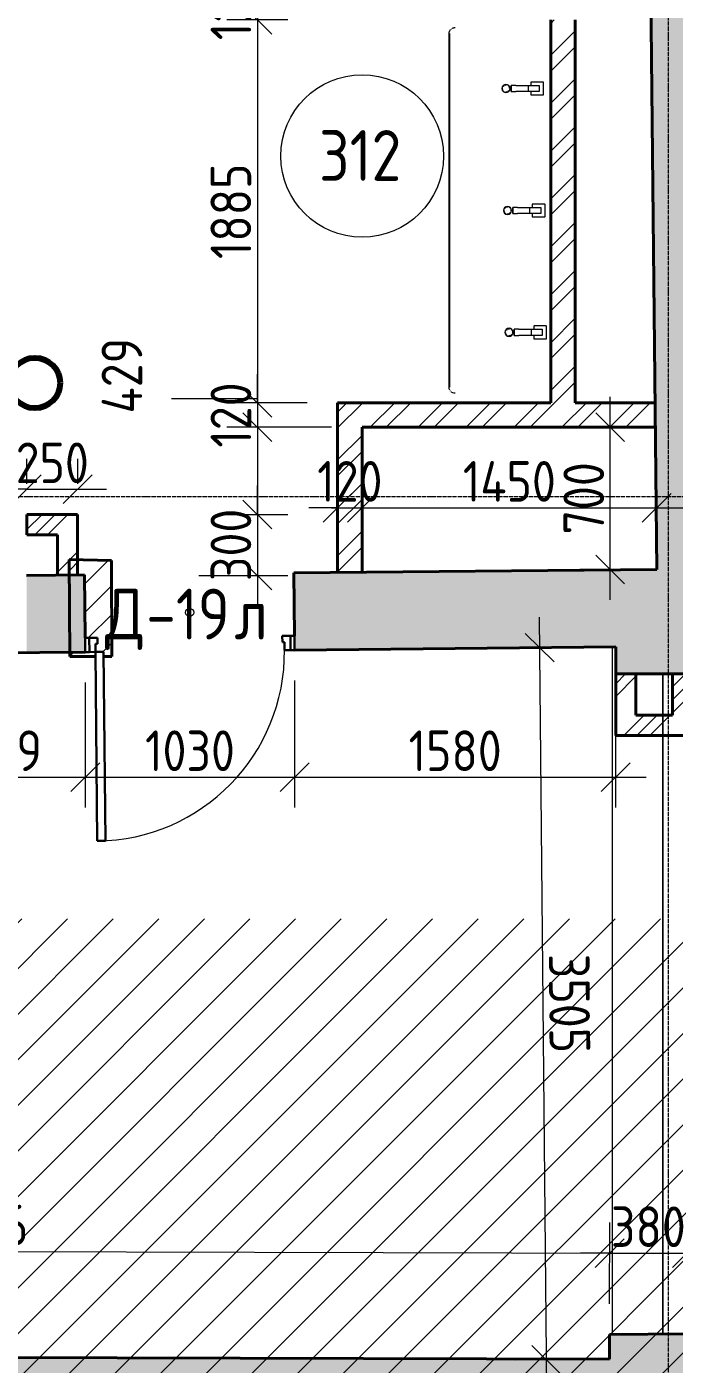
# Model space of a CAD drawing. Header units: millimetres. Extents: x -11886 to 379896, y -8130 to 47743.
# Drawn here: x 255230 to 258416, y 9137 to 15719 of the extents above; entities that cross this region are included whole.
import ezdxf

# ---------------------------------------------------------------- set-up
doc = ezdxf.new("R2010")
doc.units = ezdxf.units.MM
doc.linetypes.add('ADSK_Линия сетки', pattern=[25, 20, -2.5, 0, -2.5])
doc.linetypes.add('ADSK_Сверху', pattern=[4.5, 3, -1.5])
for name, color, linetype, lineweight, true_color in [('Двери', 5, 'Continuous', 18, 0x0000ff), ('планы со стояками отопление_dwg', 7, 'Continuous', 9, 0x767676), ('Сантехника', 5, 'Continuous', 18, 0x0000ff), ('Стены внутренние', 5, 'Continuous', 18, 0x0000ff)]:
    doc.layers.add(name, color=color, linetype=linetype, lineweight=lineweight, true_color=true_color)
for name, color, linetype, lineweight in [('Каркас', 7, 'Continuous', 18), ('Марки дверей', 7, 'Continuous', 20), ('Марки помещений', 7, 'Continuous', 20), ('Оси', 7, 'Continuous', 9), ('Размеры', 7, 'Continuous', 9), ('Стены', 7, 'Continuous', 18), ('Стены разрез', 7, 'Continuous', 40), ('стояки', 7, 'Continuous', 9)]:
    doc.layers.add(name, color=color, linetype=linetype, lineweight=lineweight)
doc.styles.add('GOST Common_1', font='GOST_Common.ttf', dxfattribs={"width": 0.9, "height": 200})
doc.styles.add('GOST Common_2', font='GOST_Common.ttf', dxfattribs={"width": 0.9, "height": 250})
doc.dimstyles.new('ADSK_Основной_2_мм_Округление_до_1_мм', dxfattribs={"dimscale": 304.8, "dimtxt": 201.142999, "dimasz": 0.463911, "dimexe": 0.492126, "dimexo": 0.492126, "dimgap": 0.098425, "dimtad": 1, "dimdec": 0, "dimdsep": 46, "dimtxsty": 'GOST Common_1', "dimblk1": 'OBLIQUE', "dimblk2": 'OBLIQUE', "dimsah": 1, "dimcen": 0.09, "dimdle": 0.492126, "dimazin": 2, "dimtfac": 1, "dimtdec": 4, "dimtix": 1, "dimtmove": 0, "dimatfit": 3, "dimfxl": 1, "dimtvp": 1, "dimtolj": 1, "dimtzin": 0, "dimlwd": 20, "dimlwe": 20, "dimarcsym": 2})
doc.dimstyles.new('ADSK_Основной_2_мм_Округление_до_1_мм_1', dxfattribs={"dimscale": 304.8, "dimtxt": 201.142999, "dimasz": 0.463911, "dimexe": 0.492126, "dimexo": 0.492126, "dimgap": 0.098425, "dimtad": 1, "dimdec": 0, "dimdsep": 46, "dimtxsty": 'GOST Common_1', "dimblk1": 'OBLIQUE', "dimblk2": 'OBLIQUE', "dimsah": 1, "dimcen": 0.09, "dimdle": 0.492126, "dimazin": 2, "dimtfac": 1, "dimtdec": 4, "dimtix": 1, "dimtmove": 1, "dimatfit": 3, "dimfxl": 1, "dimtvp": 1, "dimtolj": 1, "dimtzin": 0, "dimlwd": 20, "dimlwe": 20, "dimarcsym": 2})
pattern_1 = [(45, (215977.25, 150), (-179.6051, 179.6051), []), (45, (216040.75, 150), (0, 359.2102), []), (45, (215913.75, 150), (0, 359.2102), [])]
pattern_2 = [(45, (215977.25, 150), (-117.8655, 117.8655), []), (45, (216055.83, 150), (-117.8655, 117.8655), [])]

# ---------------------------------------------------------------- blocks, each defined once
blk = doc.blocks.new('Раковина с 2-3 кранами для санузла - 500x1800 3 taps-2317887-03 План 3-го этажа')
at = {"layer": 'Сантехника'}
for p, q in [((-764.1, 503.1), (-763.2, 503.9)), ((1018.1, 499.1), (1018.9, 498.2)), ((710, 204.1), (740, 204.1)), ((710, 204.1), (710, 181.1)), ((740, 204.1), (710, 204.1)), ((740, 181.1), (740, 204.1)), ((-490, 189.1), (-460, 189.1)), ((-490, 189.1), (-490, 166.1)), ((-460, 189.1), (-490, 189.1)), ((-490, 106.5), (-490, 166.1)), ((-460, 166.1), (-460, 189.1)), ((-460, 166.1), (-460, 106.5)), ((110, 196.6), (140, 196.6)), ((110, 196.6), (110, 173.6)), ((140, 196.6), (110, 196.6)), ((110, 114), (110, 173.6)), ((140, 173.6), (140, 196.6)), ((140, 173.6), (140, 114)), ((710, 121.5), (710, 181.1)), ((740, 181.1), (740, 121.5)), ((-506.8, 91.2), (-506.8, 31.6)), ((-490, 93.1), (-504.9, 93.1)), ((-490, 71.5), (-490, 106.5)), ((-460, 106.5), (-490, 106.5)), ((-490, 51.5), (-490, 71.5)), ((-460, 106.5), (-460, 71.5)), ((-445.4, 93.1), (-460, 93.1)), ((-460, 71.5), (-460, 51.5)), ((-443.5, 31.6), (-443.5, 91.2)), ((93.2, 98.7), (93.2, 39.1)), ((110, 100.6), (95.1, 100.6)), ((110, 79), (110, 114)), ((140, 114), (110, 114)), ((110, 59), (110, 79)), ((140, 114), (140, 79)), ((154.6, 100.6), (140, 100.6)), ((140, 79), (140, 59)), ((156.5, 39.1), (156.5, 98.7)), ((693.2, 106.2), (693.2, 46.6)), ((710, 108.1), (695.1, 108.1)), ((710, 86.5), (710, 121.5)), ((740, 121.5), (710, 121.5)), ((710, 66.5), (710, 86.5)), ((740, 66.5), (710, 66.5)), ((740, 121.5), (740, 86.5)), ((754.6, 108.1), (740, 108.1)), ((740, 86.5), (740, 66.5)), ((756.5, 46.6), (756.5, 106.2)), ((-505.3, 30.1), (-445, 30.1)), ((-460, 51.5), (-490, 51.5)), ((94.7, 37.6), (155, 37.6)), ((140, 59), (110, 59)), ((694.7, 45.1), (755, 45.1))]:
    blk.add_line(p, q, dxfattribs=at)
at = {"layer": 'Сантехника', "flags": 128}
for points in [[(-775, 480), (-775, 481.2), (-774.9, 482.4), (-774.8, 483.6), (-774.6, 484.8), (-774.4, 486), (-774.1, 487.1)], [(-773.5, 489.4), (-773.1, 490.6), (-772.6, 491.7), (-772.1, 492.8), (-771.6, 493.9)], [(-770.4, 495.9), (-769.8, 496.9), (-769.1, 497.9), (-768.3, 498.9), (-767.6, 499.8)], [(-758.1, 507), (-757, 507.5), (-755.9, 508), (-754.7, 508.4)], [(-752.4, 509.1), (-751.3, 509.3), (-750.1, 509.6), (-748.9, 509.7), (-747.7, 509.9), (-746.5, 510), (-745.3, 510), (-745, 510)], [(995, 510), (996.2, 510), (997.4, 509.9), (998.6, 509.8), (999.8, 509.6), (1001, 509.4), (1002.1, 509.1)], [(1004.4, 508.5), (1005.6, 508.1), (1006.7, 507.6), (1007.8, 507.1), (1008.9, 506.6)], [(1010.9, 505.4), (1011.9, 504.8), (1012.9, 504.1), (1013.9, 503.3), (1014.8, 502.6)], [(1022, 493.1), (1022.5, 492), (1023, 490.9), (1023.4, 489.7)], [(1024.1, 487.4), (1024.3, 486.3), (1024.6, 485.1), (1024.7, 483.9), (1024.9, 482.7), (1025, 481.5), (1025, 480.3), (1025, 480)]]:
    blk.add_lwpolyline(points, dxfattribs=at)
at = {"layer": 'Сантехника'}
for centre, radius, start, end in [((-475, 215), 20, 0, 180), ((-475, 215), 20, 180, 360), ((-475, 215), 18.2, 165.15778, 180), ((-475, 215), 18.2, 180, 191.34075), ((-475, 215), 16.3, 175.36727, 180), ((-475, 215), 16.3, 175.36727, 180), ((-475, 215), 16.3, 180, 198.62064), ((-475, 215), 16.3, 180, 198.62064), ((-475, 215), 18.2, 208.98332, 219.73377), ((-475, 215), 18.2, 95.84531, 146.66266), ((-475, 215), 16.3, 216.87489, 225), ((-475, 215), 16.3, 216.87489, 225), ((-475, 215), 18.2, 225, 229.4056), ((-475, 215), 18.2, 232.75928, 242.71908), ((-475, 215), 18.2, 85.13096, 94.18327), ((-475, 215), 18.2, 275.84531, 326.66266), ((-475, 215), 18.2, 52.75928, 62.71908), ((-475, 215), 16.3, 36.87489, 45), ((-475, 215), 16.3, 36.87489, 45), ((-475, 215), 18.2, 45, 49.4056), ((-475, 215), 18.2, 28.98332, 39.73377), ((-475, 215), 16.3, 0, 18.62064), ((-475, 215), 16.3, 0, 18.62064), ((-475, 215), 16.3, 355.36727, 360), ((-475, 215), 16.3, 355.36727, 360), ((-475, 215), 18.2, 345.15778, 360), ((-475, 215), 18.2, 0, 11.34075), ((125, 222.5), 20, 0, 180), ((125, 222.5), 20, 180, 360), ((125, 222.5), 18.2, 165.15778, 180), ((125, 222.5), 18.2, 180, 191.34075), ((125, 222.5), 16.3, 175.36727, 180), ((125, 222.5), 16.3, 175.36727, 180), ((125, 222.5), 16.3, 180, 198.62064), ((125, 222.5), 16.3, 180, 198.62064), ((125, 222.5), 18.2, 208.98332, 219.73377), ((125, 222.5), 18.2, 95.84531, 146.66266), ((125, 222.5), 16.3, 216.87489, 225), ((125, 222.5), 16.3, 216.87489, 225), ((125, 222.5), 18.2, 225, 229.4056), ((125, 222.5), 18.2, 232.75928, 242.71908), ((125, 222.5), 18.2, 265.13096, 274.18327), ((125, 222.5), 18.2, 85.13096, 94.18327), ((125, 222.5), 18.2, 275.84531, 326.66266), ((125, 222.5), 18.2, 52.75928, 62.71908), ((125, 222.5), 16.3, 36.87489, 45), ((125, 222.5), 16.3, 36.87489, 45), ((125, 222.5), 18.2, 45, 49.4056), ((125, 222.5), 18.2, 28.98332, 39.73377), ((125, 222.5), 16.3, 0, 18.62064), ((125, 222.5), 16.3, 0, 18.62064), ((125, 222.5), 16.3, 355.36727, 360), ((125, 222.5), 16.3, 355.36727, 360), ((125, 222.5), 18.2, 345.15778, 360), ((125, 222.5), 18.2, 0, 11.34075), ((725, 230), 20, 0, 180), ((725, 230), 20, 180, 360), ((725, 230), 18.2, 165.15778, 180), ((725, 230), 18.2, 180, 191.34075), ((725, 230), 16.3, 175.36727, 180), ((725, 230), 16.3, 175.36727, 180), ((725, 230), 16.3, 180, 198.62064), ((725, 230), 16.3, 180, 198.62064), ((725, 230), 18.2, 208.98332, 219.73377), ((725, 230), 18.2, 95.84531, 146.66266), ((725, 230), 16.3, 216.87489, 225), ((725, 230), 16.3, 216.87489, 225), ((725, 230), 18.2, 225, 229.4056), ((725, 230), 18.2, 232.75928, 242.71908), ((725, 230), 18.2, 85.13096, 93.65375), ((725, 230), 18.2, 266.34625, 274.18327), ((725, 230), 18.2, 275.84531, 326.66266), ((725, 230), 18.2, 52.75928, 62.71908), ((725, 230), 16.3, 36.87489, 45), ((725, 230), 16.3, 36.87489, 45), ((725, 230), 18.2, 45, 49.4056), ((725, 230), 18.2, 28.98332, 39.73377), ((725, 230), 16.3, 0, 18.62064), ((725, 230), 16.3, 0, 18.62064), ((725, 230), 16.3, 355.36727, 360), ((725, 230), 16.3, 355.36727, 360), ((725, 230), 18.2, 345.15778, 360), ((725, 230), 18.2, 0, 11.34075), ((-475, 215), 18.2, 265.13096, 274.18327), ((-504.9, 91.2), 1.87, 90, 180), ((-504.9, 91.2), 1.87, 120, 150), ((-504.9, 91.2), 1.87, 120, 150), ((-504.9, 91.2), 1.87, 120, 150), ((-445.4, 91.2), 1.87, 0, 90), ((-445.4, 91.2), 1.87, 30, 60), ((-445.4, 91.2), 1.87, 30, 60), ((-445.4, 91.2), 1.87, 30, 60), ((95.1, 98.7), 1.87, 90, 180), ((95.1, 98.7), 1.87, 120, 150), ((95.1, 98.7), 1.87, 120, 150), ((95.1, 98.7), 1.87, 120, 150), ((154.6, 98.7), 1.87, 0, 90), ((154.6, 98.7), 1.87, 30, 60), ((154.6, 98.7), 1.87, 30, 60), ((154.6, 98.7), 1.87, 30, 60), ((695.1, 106.2), 1.87, 90, 180), ((695.1, 106.2), 1.87, 120, 150), ((695.1, 106.2), 1.87, 120, 150), ((695.1, 106.2), 1.87, 120, 150), ((754.6, 106.2), 1.87, 0, 90), ((754.6, 106.2), 1.87, 30, 60), ((754.6, 106.2), 1.87, 30, 60), ((754.6, 106.2), 1.87, 30, 60), ((-505.3, 31.6), 1.49, 180, 270), ((-445, 31.6), 1.49, 270, 360), ((94.7, 39.1), 1.49, 180, 270), ((155, 39.1), 1.49, 270, 360), ((694.7, 46.6), 1.49, 180, 270), ((755, 46.6), 1.49, 270, 360)]:
    blk.add_arc(centre, radius, start, end, dxfattribs=at)
blk = doc.blocks.new('Новые проёмы 3 этаж - Новые проёмы 3 этаж-1676495-03 План 3-го этажа')
at = {"layer": 'Стены'}
h = blk.add_hatch(dxfattribs=at)
h.set_pattern_fill('FP_4', color=256, style=0, pattern_type=2)
h.set_pattern_definition([(45, (0, 0), (-70.71068, 70.71068), [])])
h.paths.add_polyline_path([(39590.6, 12492), (39630.5, 12492.4), (39630.8, 12469.9), (39671.5, 12470.1), (39669, 12941.7), (39460.3, 12946.7), (39461.1, 12870.8), (39536.9, 12871.5), (39540.6, 12561.6), (39599.9, 12562.1), (39599.9, 12532.1), (39590.2, 12532), (39590.5, 12497.2)])
h.paths.add_polyline_path([(39464.9, 12469), (39590.8, 12469.6), (39590.2, 12492), (39464.7, 12490.8), (39464.8, 12483.9)])
at = {"layer": 'Стены разрез'}
for p, q in [((39669, 12941.7), (39460.3, 12946.7)), ((39460.3, 12946.7), (39464.9, 12469)), ((39671.5, 12470.1), (39669, 12941.7)), ((39464.9, 12469), (39590.8, 12469.6)), ((39630.8, 12469.9), (39671.5, 12470.1))]:
    blk.add_line(p, q, dxfattribs=at)
blk = doc.blocks.new('AC_Дверь_Однопольная - Д-19л 1030х2200h-1983133-03 План 3-го этажа')
at = {"layer": 'Двери', "lineweight": 30}
for p, q in [((465, 1120), (425, 1120)), ((425, 1120), (425, 190)), ((465, 190), (465, 1120)), ((-495, 190), (-515, 190)), ((-515, 190), (-515, 120)), ((-465, 190), (-495, 190)), ((-495, 190), (-495, 120)), ((-495, 120), (-495, 190)), ((-465, 150), (-465, 190)), ((-455, 150), (-465, 150)), ((-455, 120), (-455, 150)), ((425, 190), (465, 190)), ((465, 150), (455, 150)), ((455, 150), (455, 120)), ((495, 190), (465, 190)), ((465, 190), (465, 150)), ((495, 120), (495, 190)), ((515, 190), (495, 190)), ((495, 190), (495, 120)), ((515, 120), (515, 190)), ((-515, 120), (-495, 120)), ((-495, 120), (-455, 120)), ((455, 120), (495, 120)), ((495, 120), (515, 120))]:
    blk.add_line(p, q, dxfattribs=at)
at = {"layer": 'Двери'}
blk.add_arc((465, 190), 930, 90, 180, dxfattribs=at)
blk = doc.blocks.new('планы со стояками отопление_dwg-1484427-03 План 3-го этажа')
at = {"layer": 'стояки', "color": 246, "lineweight": 80, "true_color": 0x7f001f}
blk.add_circle((210390.9, 337432.1), 124.3, dxfattribs=at)
blk = doc.blocks.new('ADSK_Марка_Помещение_ОдноЗначение - Номер-247393-03 План 3-го этажа')
at = {"layer": 'Марки помещений'}
blk.add_circle((0, 0), 4, dxfattribs=at)
blk = doc.blocks.new('ADSK_Марка_Дверь - Типоразмер_ADSK_Марка-58376-03 План 3-го этажа')
at = {"layer": 'Марки дверей', "lineweight": 9}
blk.add_circle((0, 0), 0.2, dxfattribs=at)
blk = doc.blocks.new('_Oblique')
at = {"color": 0, "linetype": 'ByBlock', "lineweight": -2}
blk.add_line((-0.5, -0.5), (0.5, 0.5), dxfattribs=at)
blk = doc.blocks.new('*D2288')
at = {"layer": 'Defpoints', "color": 0, "transparency": 16777216}
for p in [(255517.8, 12641.6), (254719.2, 12633.9), (255517.8, 12025.8)]:
    blk.add_point(p, dxfattribs=at)
at = {"layer": 'Размеры', "color": 0, "lineweight": 20, "transparency": 16777216}
for p, q in [((254719.2, 12483.9), (254719.2, 11875.8)), ((255517.8, 12491.6), (255517.8, 11875.8)), ((254569.2, 12025.8), (255667.8, 12025.8))]:
    blk.add_line(p, q, dxfattribs=at)
at = {"layer": 'Размеры', "color": 0, "lineweight": 20, "transparency": 16777216, "xscale": 141.4, "yscale": 141.4, "zscale": 141.4, "rotation": 180}
blk.add_blockref('_Oblique', (254719.2, 12025.8), dxfattribs=at)
at = {"layer": 'Размеры', "color": 0, "lineweight": 20, "transparency": 16777216, "xscale": 141.4, "yscale": 141.4, "zscale": 141.4}
blk.add_blockref('_Oblique', (255517.8, 12025.8), dxfattribs=at)
at = {"layer": 'Размеры', "color": 0, "lineweight": 20, "transparency": 16777216, "insert": (255118.5, 12155.8), "char_height": 200, "width": 454.106, "attachment_point": 5, "style": 'GOST Common_1'}
blk.add_mtext('\\A1;799', dxfattribs=at)
blk = doc.blocks.new('*D2289')
at = {"layer": 'Defpoints', "color": 0, "transparency": 16777216}
for p in [(255517.8, 12641.6), (256547.8, 12651.4), (256547.8, 12025.8)]:
    blk.add_point(p, dxfattribs=at)
at = {"layer": 'Размеры', "color": 0, "lineweight": 20, "transparency": 16777216}
for p, q in [((255517.8, 12491.6), (255517.8, 11875.8)), ((256547.8, 12501.4), (256547.8, 11875.8)), ((255367.8, 12025.8), (256697.8, 12025.8))]:
    blk.add_line(p, q, dxfattribs=at)
at = {"layer": 'Размеры', "color": 0, "lineweight": 20, "transparency": 16777216, "xscale": 141.4, "yscale": 141.4, "zscale": 141.4, "rotation": 180}
blk.add_blockref('_Oblique', (255517.8, 12025.8), dxfattribs=at)
at = {"layer": 'Размеры', "color": 0, "lineweight": 20, "transparency": 16777216, "xscale": 141.4, "yscale": 141.4, "zscale": 141.4}
blk.add_blockref('_Oblique', (256547.8, 12025.8), dxfattribs=at)
at = {"layer": 'Размеры', "color": 0, "lineweight": 20, "transparency": 16777216, "insert": (256032.8, 12155.8), "char_height": 200, "width": 560.473, "attachment_point": 5, "style": 'GOST Common_1'}
blk.add_mtext('\\A1;1030', dxfattribs=at)
blk = doc.blocks.new('*D2290')
at = {"layer": 'Defpoints', "color": 0, "transparency": 16777216}
for p in [(256547.8, 12651.4), (258127.3, 12533.6), (258127.3, 12025.8)]:
    blk.add_point(p, dxfattribs=at)
at = {"layer": 'Размеры', "color": 0, "lineweight": 20, "transparency": 16777216}
for p, q in [((256547.8, 12501.4), (256547.8, 11875.8)), ((258127.3, 12383.6), (258127.3, 11875.8)), ((256397.8, 12025.8), (258277.3, 12025.8))]:
    blk.add_line(p, q, dxfattribs=at)
at = {"layer": 'Размеры', "color": 0, "lineweight": 20, "transparency": 16777216, "xscale": 141.4, "yscale": 141.4, "zscale": 141.4, "rotation": 180}
blk.add_blockref('_Oblique', (256547.8, 12025.8), dxfattribs=at)
at = {"layer": 'Размеры', "color": 0, "lineweight": 20, "transparency": 16777216, "xscale": 141.4, "yscale": 141.4, "zscale": 141.4}
blk.add_blockref('_Oblique', (258127.3, 12025.8), dxfattribs=at)
at = {"layer": 'Размеры', "color": 0, "lineweight": 20, "transparency": 16777216, "insert": (257337.5, 12155.8), "char_height": 200, "width": 560.473, "attachment_point": 5, "style": 'GOST Common_1'}
blk.add_mtext('\\A1;1580', dxfattribs=at)
blk = doc.blocks.new('*D2307')
at = {"layer": 'Defpoints', "color": 0, "transparency": 16777216}
for p in [(251922.2, 9800.1), (258097.6, 9683.8), (258096.6, 9283.8)]:
    blk.add_point(p, dxfattribs=at)
at = {"layer": 'Размеры', "color": 0, "lineweight": 20, "transparency": 16777216}
for p, q in [((258097, 9433.8), (258098, 9833.8)), ((251771.9, 9700.5), (258247.6, 9683.4)), ((251921.8, 9650.1), (251921.5, 9550.1))]:
    blk.add_line(p, q, dxfattribs=at)
at = {"layer": 'Размеры', "color": 0, "lineweight": 20, "transparency": 16777216, "xscale": 141.4, "yscale": 141.4, "zscale": 141.4}
for p, rotation in [((251921.9, 9700.1), 179.8485505273597), ((258097.6, 9683.8), 359.8485505273597)]:
    blk.add_blockref('_Oblique', p, dxfattribs=dict(at, rotation=rotation))
at = {"layer": 'Размеры', "color": 0, "lineweight": 20, "transparency": 16777216, "insert": (255010.1, 9822), "char_height": 200, "width": 560.473, "attachment_point": 5, "rotation": 359.84855, "style": 'GOST Common_1'}
blk.add_mtext('\\A1;6176', dxfattribs=at)
blk = doc.blocks.new('*D2308')
at = {"layer": 'Defpoints', "color": 0, "transparency": 16777216}
for p in [(258477.6, 9682.8), (258096.6, 9283.8), (258476.6, 9286.6)]:
    blk.add_point(p, dxfattribs=at)
at = {"layer": 'Размеры', "color": 0, "lineweight": 20, "transparency": 16777216}
for p, q in [((258097, 9433.8), (258098, 9833.8)), ((258477, 9436.6), (258478, 9832.8)), ((258097.6, 9683.8), (257956.2, 9684.2)), ((258097.6, 9683.8), (258477.6, 9682.8)), ((258477.6, 9682.8), (258619, 9682.4))]:
    blk.add_line(p, q, dxfattribs=at)
at = {"layer": 'Размеры', "color": 0, "lineweight": 20, "transparency": 16777216, "xscale": 141.4, "yscale": 141.4, "zscale": 141.4}
for p, rotation in [((258097.6, 9683.8), 359.8485505273597), ((258477.6, 9682.8), 179.8485505273597)]:
    blk.add_blockref('_Oblique', p, dxfattribs=dict(at, rotation=rotation))
at = {"layer": 'Размеры', "color": 0, "lineweight": 20, "transparency": 16777216, "insert": (258288, 9813.3), "char_height": 200, "width": 454.106, "attachment_point": 5, "rotation": 359.84855, "style": 'GOST Common_1'}
blk.add_mtext('\\A1;380', dxfattribs=at)
blk = doc.blocks.new('*D2311')
at = {"layer": 'Defpoints', "color": 0, "transparency": 16777216}
for p in [(257653.3, 12662), (257753.3, 12663), (258097.5, 9161.4)]:
    blk.add_point(p, dxfattribs=at)
at = {"layer": 'Размеры', "color": 0, "lineweight": 20, "transparency": 16777216}
for p, q in [((257788.3, 9008.5), (257751.9, 12813)), ((257803.3, 12663.5), (257903.3, 12664.4)), ((257947.5, 9160), (257636.9, 9157))]:
    blk.add_line(p, q, dxfattribs=at)
at = {"layer": 'Размеры', "color": 0, "lineweight": 20, "transparency": 16777216, "xscale": 141.4, "yscale": 141.4, "zscale": 141.4}
for p, rotation in [((257753.3, 12663), 90.54927553453048), ((257786.9, 9158.4), 270.5492755345305)]:
    blk.add_blockref('_Oblique', p, dxfattribs=dict(at, rotation=rotation))
at = {"layer": 'Размеры', "color": 0, "lineweight": 20, "transparency": 16777216, "insert": (257900.1, 10912), "char_height": 200, "width": 605.475, "attachment_point": 5, "rotation": 270.54928, "style": 'GOST Common_1'}
blk.add_mtext('\\A1;3505', dxfattribs=at)
blk = doc.blocks.new('*D2413')
at = {"layer": 'Defpoints', "color": 0, "transparency": 16777216}
for p in [(256663.9, 15873), (256364.2, 15753), (256663.9, 15753)]:
    blk.add_point(p, dxfattribs=at)
at = {"layer": 'Размеры', "color": 0, "lineweight": 20, "transparency": 16777216}
for p, q in [((256364.2, 15873), (256364.2, 16014.4)), ((256513.9, 15873), (256214.2, 15873)), ((256364.2, 15873), (256364.2, 15753)), ((256513.9, 15753), (256214.2, 15753)), ((256364.2, 15753), (256364.2, 15611.6))]:
    blk.add_line(p, q, dxfattribs=at)
at = {"layer": 'Размеры', "color": 0, "lineweight": 20, "transparency": 16777216, "xscale": 141.4, "yscale": 141.4, "zscale": 141.4}
for p, rotation in [((256364.2, 15873), 270), ((256364.2, 15753), 90)]:
    blk.add_blockref('_Oblique', p, dxfattribs=dict(at, rotation=rotation))
at = {"layer": 'Размеры', "color": 0, "lineweight": 20, "transparency": 16777216, "insert": (256234.2, 15813), "char_height": 200, "width": 409.104, "attachment_point": 5, "rotation": 90, "style": 'GOST Common_1'}
blk.add_mtext('\\A1;120', dxfattribs=at)
blk = doc.blocks.new('*D2414')
at = {"layer": 'Defpoints', "color": 0, "transparency": 16777216}
for p in [(256663.9, 15753), (256364.2, 13868.1), (256759.2, 13868.1)]:
    blk.add_point(p, dxfattribs=at)
at = {"layer": 'Размеры', "color": 0, "lineweight": 20, "transparency": 16777216}
for p, q in [((256364.2, 15903), (256364.2, 13718.1)), ((256513.9, 15753), (256214.2, 15753)), ((256609.2, 13868.1), (256214.2, 13868.1))]:
    blk.add_line(p, q, dxfattribs=at)
at = {"layer": 'Размеры', "color": 0, "lineweight": 20, "transparency": 16777216, "xscale": 141.4, "yscale": 141.4, "zscale": 141.4}
for p, rotation in [((256364.2, 15753), 90), ((256364.2, 13868.1), 270)]:
    blk.add_blockref('_Oblique', p, dxfattribs=dict(at, rotation=rotation))
at = {"layer": 'Размеры', "color": 0, "lineweight": 20, "transparency": 16777216, "insert": (256234.2, 14810.5), "char_height": 200, "width": 560.473, "attachment_point": 5, "rotation": 90, "style": 'GOST Common_1'}
blk.add_mtext('\\A1;1885', dxfattribs=at)
blk = doc.blocks.new('*D2415')
at = {"layer": 'Defpoints', "color": 0, "transparency": 16777216}
for p in [(256759.2, 13868.1), (256364.2, 13748.1), (256879.2, 13748.1)]:
    blk.add_point(p, dxfattribs=at)
at = {"layer": 'Размеры', "color": 0, "lineweight": 20, "transparency": 16777216}
for p, q in [((256364.2, 13868.1), (256364.2, 14009.5)), ((256609.2, 13868.1), (256214.2, 13868.1)), ((256364.2, 13868.1), (256364.2, 13748.1)), ((256729.2, 13748.1), (256214.2, 13748.1)), ((256364.2, 13748.1), (256364.2, 13606.7))]:
    blk.add_line(p, q, dxfattribs=at)
at = {"layer": 'Размеры', "color": 0, "lineweight": 20, "transparency": 16777216, "xscale": 141.4, "yscale": 141.4, "zscale": 141.4}
for p, rotation in [((256364.2, 13868.1), 270), ((256364.2, 13748.1), 90)]:
    blk.add_blockref('_Oblique', p, dxfattribs=dict(at, rotation=rotation))
at = {"layer": 'Размеры', "color": 0, "lineweight": 20, "transparency": 16777216, "insert": (256234.2, 13808.1), "char_height": 200, "width": 409.104, "attachment_point": 5, "rotation": 90, "style": 'GOST Common_1'}
blk.add_mtext('\\A1;120', dxfattribs=at)
blk = doc.blocks.new('*D2416')
at = {"layer": 'Defpoints', "color": 0, "transparency": 16777216}
for p in [(256879.2, 13748.1), (256048.7, 13319.2), (256364.2, 13319.2)]:
    blk.add_point(p, dxfattribs=at)
at = {"layer": 'Размеры', "color": 0, "lineweight": 20, "transparency": 16777216}
for p, q in [((255941.3, 13889.5), (256364.2, 13889.5)), ((256364.2, 13898.1), (256364.2, 13169.2)), ((256364.2, 13889.5), (256364.2, 13748.1)), ((256729.2, 13748.1), (256214.2, 13748.1)), ((256198.7, 13319.2), (256514.2, 13319.2))]:
    blk.add_line(p, q, dxfattribs=at)
at = {"layer": 'Размеры', "color": 0, "lineweight": 20, "transparency": 16777216, "xscale": 141.4, "yscale": 141.4, "zscale": 141.4}
for p, rotation in [((256364.2, 13748.1), 90), ((256364.2, 13319.2), 270)]:
    blk.add_blockref('_Oblique', p, dxfattribs=dict(at, rotation=rotation))
at = {"layer": 'Размеры', "color": 0, "lineweight": 20, "transparency": 16777216, "insert": (255597.9, 13815.6), "char_height": 200, "width": 474.561, "attachment_point": 1, "rotation": 90, "line_spacing_factor": 1.022761, "style": 'GOST Common_1'}
blk.add_mtext('\\A1;429', dxfattribs=at)
blk = doc.blocks.new('*D2417')
at = {"layer": 'Defpoints', "color": 0, "transparency": 16777216}
for p in [(256048.7, 13319.2), (255925.9, 13018.8), (256364.2, 13018.8)]:
    blk.add_point(p, dxfattribs=at)
at = {"layer": 'Размеры', "color": 0, "lineweight": 20, "transparency": 16777216}
for p, q in [((256364.2, 13319.2), (256364.2, 13460.6)), ((256198.7, 13319.2), (256514.2, 13319.2)), ((256364.2, 13319.2), (256364.2, 13018.8)), ((256075.9, 13018.8), (256514.2, 13018.8)), ((256364.2, 13018.8), (256364.2, 12877.4))]:
    blk.add_line(p, q, dxfattribs=at)
at = {"layer": 'Размеры', "color": 0, "lineweight": 20, "transparency": 16777216, "xscale": 141.4, "yscale": 141.4, "zscale": 141.4}
for p, rotation in [((256364.2, 13319.2), 270), ((256364.2, 13018.8), 90)]:
    blk.add_blockref('_Oblique', p, dxfattribs=dict(at, rotation=rotation))
at = {"layer": 'Размеры', "color": 0, "lineweight": 20, "transparency": 16777216, "insert": (256234.2, 13169), "char_height": 200, "width": 454.106, "attachment_point": 5, "rotation": 90, "style": 'GOST Common_1'}
blk.add_mtext('\\A1;300', dxfattribs=at)
blk = doc.blocks.new('*D2423')
at = {"layer": 'Defpoints', "color": 0, "transparency": 16777216}
for p in [(255480.2, 13442.8), (255230.2, 13319.2), (255480.2, 13319.2)]:
    blk.add_point(p, dxfattribs=at)
at = {"layer": 'Размеры', "color": 0, "lineweight": 20, "transparency": 16777216}
for p, q in [((255230.2, 13469.2), (255230.2, 13592.8)), ((255480.2, 13469.2), (255480.2, 13592.8)), ((255230.2, 13442.8), (255088.8, 13442.8)), ((255230.2, 13442.8), (255480.2, 13442.8)), ((255480.2, 13442.8), (255621.6, 13442.8))]:
    blk.add_line(p, q, dxfattribs=at)
at = {"layer": 'Размеры', "color": 0, "lineweight": 20, "transparency": 16777216, "xscale": 141.4, "yscale": 141.4, "zscale": 141.4}
blk.add_blockref('_Oblique', (255230.2, 13442.8), dxfattribs=at)
at = {"layer": 'Размеры', "color": 0, "lineweight": 20, "transparency": 16777216, "xscale": 141.4, "yscale": 141.4, "zscale": 141.4, "rotation": 180}
blk.add_blockref('_Oblique', (255480.2, 13442.8), dxfattribs=at)
at = {"layer": 'Размеры', "color": 0, "lineweight": 20, "transparency": 16777216, "insert": (255355.2, 13572.8), "char_height": 200, "width": 454.106, "attachment_point": 5, "style": 'GOST Common_1'}
blk.add_mtext('\\A1;250', dxfattribs=at)
blk = doc.blocks.new('*D2424')
at = {"layer": 'Defpoints', "color": 0, "transparency": 16777216}
for p in [(258000.5, 13748.1), (258100.5, 13748.1), (258329.2, 13048.5)]:
    blk.add_point(p, dxfattribs=at)
at = {"layer": 'Размеры', "color": 0, "lineweight": 20, "transparency": 16777216}
for p, q in [((258100.5, 12898.5), (258100.5, 13898.1)), ((258150.5, 13748.1), (258250.5, 13748.1)), ((258179.2, 13048.5), (257950.5, 13048.5))]:
    blk.add_line(p, q, dxfattribs=at)
at = {"layer": 'Размеры', "color": 0, "lineweight": 20, "transparency": 16777216, "xscale": 141.4, "yscale": 141.4, "zscale": 141.4}
for p, rotation in [((258100.5, 13748.1), 90), ((258100.5, 13048.5), 270)]:
    blk.add_blockref('_Oblique', p, dxfattribs=dict(at, rotation=rotation))
at = {"layer": 'Размеры', "color": 0, "lineweight": 20, "transparency": 16777216, "insert": (257970.5, 13398.3), "char_height": 200, "width": 454.106, "attachment_point": 5, "rotation": 90, "style": 'GOST Common_1'}
blk.add_mtext('\\A1;700', dxfattribs=at)
blk = doc.blocks.new('*D2425')
at = {"layer": 'Defpoints', "color": 0, "transparency": 16777216}
for p in [(256759.2, 13451.5), (256879.2, 13451.5), (256879.2, 13351.6)]:
    blk.add_point(p, dxfattribs=at)
at = {"layer": 'Размеры', "color": 0, "lineweight": 20, "transparency": 16777216}
for p, q in [((256759.2, 13351.6), (256617.8, 13351.6)), ((256759.2, 13351.6), (256879.2, 13351.6)), ((256759.2, 13301.5), (256759.2, 13201.6)), ((256879.2, 13351.6), (257020.6, 13351.6)), ((256879.2, 13301.5), (256879.2, 13201.6))]:
    blk.add_line(p, q, dxfattribs=at)
at = {"layer": 'Размеры', "color": 0, "lineweight": 20, "transparency": 16777216, "xscale": 141.4, "yscale": 141.4, "zscale": 141.4}
blk.add_blockref('_Oblique', (256759.2, 13351.6), dxfattribs=at)
at = {"layer": 'Размеры', "color": 0, "lineweight": 20, "transparency": 16777216, "xscale": 141.4, "yscale": 141.4, "zscale": 141.4, "rotation": 180}
blk.add_blockref('_Oblique', (256879.2, 13351.6), dxfattribs=at)
at = {"layer": 'Размеры', "color": 0, "lineweight": 20, "transparency": 16777216, "insert": (256819.2, 13481.6), "char_height": 200, "width": 409.104, "attachment_point": 5, "style": 'GOST Common_1'}
blk.add_mtext('\\A1;120', dxfattribs=at)
blk = doc.blocks.new('*D2426')
at = {"layer": 'Defpoints', "color": 0, "transparency": 16777216}
for p in [(256879.2, 13451.5), (258329.2, 13351.6), (258329.2, 13048.5)]:
    blk.add_point(p, dxfattribs=at)
at = {"layer": 'Размеры', "color": 0, "lineweight": 20, "transparency": 16777216}
for p, q in [((258329.2, 13198.5), (258329.2, 13501.6)), ((256729.2, 13351.6), (258479.2, 13351.6)), ((256879.2, 13301.5), (256879.2, 13201.6))]:
    blk.add_line(p, q, dxfattribs=at)
at = {"layer": 'Размеры', "color": 0, "lineweight": 20, "transparency": 16777216, "xscale": 141.4, "yscale": 141.4, "zscale": 141.4, "rotation": 180}
blk.add_blockref('_Oblique', (256879.2, 13351.6), dxfattribs=at)
at = {"layer": 'Размеры', "color": 0, "lineweight": 20, "transparency": 16777216, "xscale": 141.4, "yscale": 141.4, "zscale": 141.4}
blk.add_blockref('_Oblique', (258329.2, 13351.6), dxfattribs=at)
at = {"layer": 'Размеры', "color": 0, "lineweight": 20, "transparency": 16777216, "insert": (257604.2, 13481.6), "char_height": 200, "width": 580.928, "attachment_point": 5, "style": 'GOST Common_1'}
blk.add_mtext('\\A1;1450', dxfattribs=at)

msp = doc.modelspace()

# ---------------------------------------------------------------- hatches: boundary and pattern name
at = {"lineweight": 13, "true_color": 0x636466, "transparency": 33554559}
h = msp.add_hatch(dxfattribs=at)
h.set_pattern_fill('ANSI31', color=251, scale=50)
h.set_pattern_definition([(45, (215977.25, 85026.59), (-112.2532, 112.2532), [])])
h.paths.add_polyline_path([(265910.66, 8682.3), (272191.2, 8682.3), (272009.87, 43909.21), (262010.47, 43909.21), (262010.47, 21084.06), (262697.11, 21054.57), (262698.93, 11328.12), (216748.38, 11328.12), (216748.38, 8679.25), (216267.75, 8679.25), (216267.75, 456.79), (224250.25, 422.02), (224250.25, 2336.48), (234949.9, 2336.48), (234949.9, -2582.57), (247313.65, -2582.57), (247313.65, 2335.74), (258014.19, 2256.79), (258014.19, 300.23), (265910.66, 300.23)])
at = {"layer": 'Стены внутренние', "true_color": 0xc0c0c0}
for points in [[(258329.22, 13048.53), (258709.2, 13052.18), (258630.94, 20574.06), (258250.92, 20574.06), (258328.23, 13143.35)], [(258474.22, 12533.63), (258507.33, 12533.63), (258507.33, 12670.22), (258127.33, 12666.58), (258127.33, 12533.63)]]:
    msp.add_hatch(color=9, dxfattribs=at).paths.add_polyline_path(points)
at = {"layer": 'Стены внутренние', "lineweight": 9}
h = msp.add_hatch(dxfattribs=at)
h.set_pattern_fill('FP_2', color=256, style=0, pattern_type=2)
h.set_pattern_definition(pattern_2)
h.paths.add_polyline_path([(257807.6, 13868.1), (257927.6, 13868.1), (257927.6, 15752.96), (257807.6, 15752.96), (257807.6, 13900.21)])
h = msp.add_hatch(dxfattribs=at)
h.set_pattern_fill('FP_2', color=256, style=0, pattern_type=2)
h.set_pattern_definition(pattern_2)
h.paths.add_polyline_path([(256759.22, 13033.48), (256879.22, 13034.63), (256879.22, 13868.1), (256759.22, 13868.1), (256759.22, 13048.53)])
h = msp.add_hatch(dxfattribs=at)
h.set_pattern_fill('FP_2', color=256, style=0, pattern_type=2)
h.set_pattern_definition(pattern_2)
h.paths.add_polyline_path([(258321.94, 13748.1), (258320.69, 13868.1), (256879.22, 13868.1), (256879.22, 13748.1), (258250.92, 13748.1)])
h = msp.add_hatch(dxfattribs=at)
h.set_pattern_fill('FP_1', color=256, style=0, pattern_type=2)
h.set_pattern_definition(pattern_1)
h.paths.add_polyline_path([(255380.16, 13219.15), (255380.16, 13319.15), (255230.16, 13319.15), (255230.16, 13219.15)])
h = msp.add_hatch(dxfattribs=at)
h.set_pattern_fill('FP_1', color=256, style=0, pattern_type=2)
h.set_pattern_definition(pattern_1)
h.paths.add_polyline_path([(255380.16, 13020.26), (255438.31, 13021.55), (255437.59, 13096.68), (255480.16, 13096.68), (255480.16, 13319.15), (255380.16, 13319.15), (255380.16, 13021.22)])
at = {"layer": 'Стены внутренние', "true_color": 0xc0c0c0}
h = msp.add_hatch(color=9, dxfattribs=at)
h.paths.add_polyline_path([(255229.16, 12638.8), (255517.81, 12641.56), (255514.17, 13021.55), (255229.16, 13018.81), (255229.16, 12683.93)])
h.paths.add_polyline_path([(256547.76, 12651.44), (259050.17, 12675.43), (259045.77, 13055.4), (256544.12, 13031.42), (256547.62, 12666.58)])
at = {"layer": 'Стены внутренние', "lineweight": 9}
h = msp.add_hatch(dxfattribs=at)
h.set_pattern_fill('FP_1', color=256, style=0, pattern_type=2)
h.set_pattern_definition(pattern_1)
h.paths.add_polyline_path([(258127.33, 12230.56), (258227.33, 12230.56), (258227.33, 12533.63), (258127.33, 12533.63), (258127.33, 12330.56)])
h = msp.add_hatch(dxfattribs=at)
h.set_pattern_fill('FP_1', color=256, style=0, pattern_type=2)
h.set_pattern_definition(pattern_1)
h.paths.add_polyline_path([(258507.33, 12330.56), (258507.33, 12533.63), (258407.33, 12533.63), (258407.33, 12330.56), (258474.22, 12330.56)])
h = msp.add_hatch(dxfattribs=at)
h.set_pattern_fill('FP_1', color=256, style=0, pattern_type=2)
h.set_pattern_definition(pattern_1)
h.paths.add_polyline_path([(258899, 12230.56), (259485.74, 12230.56), (259485.74, 12330.56), (258227.33, 12330.56), (258227.33, 12230.56), (258474.22, 12230.56)])
at = {"layer": 'Стены внутренние', "true_color": 0xc0c0c0}
h = msp.add_hatch(color=9, dxfattribs=at)
h.paths.add_polyline_path([(258344.73, 2889.5), (258524.19, 2889.5), (258476.57, 9286.61), (258096.58, 9283.78), (258144.18, 2889.5), (258307.14, 2889.5)])
h.paths.add_polyline_path([(258110.91, 7360.54), (258110.91, 7360.54), (258202.54, 7360.54)])
h = msp.add_hatch(color=9, dxfattribs=at)
h.paths.add_polyline_path([(258100.32, 8781.42), (258097.49, 9161.43), (251920.52, 9177.75), (251919.51, 8797.75), (258042.56, 8781.57)])
h.paths.add_polyline_path([(250419.52, 8801.72), (250420.34, 9181.72), (243349.52, 9200.41), (243348.51, 8820.41), (249544.59, 8804.03)])
h.paths.add_polyline_path([(241848.52, 8824.38), (241849.34, 9204.37), (234840.13, 9222.9), (234840.13, 8842.9), (241580.64, 8825.08)])
h.paths.add_polyline_path([(233339.13, 8846.87), (233339.95, 9226.87), (231140.59, 9232.68), (231139.59, 8852.68), (232774.02, 8848.36)])
h.paths.add_polyline_path([(229639.59, 8856.65), (229640.41, 9236.65), (224110.28, 9251.26), (224111.02, 8871.26), (227566.27, 8862.13)])

# ---------------------------------------------------------------- linework, layer by layer
at = {"color": 5}
msp.add_line((257307.6, 15684.96), (257307.6, 13944.96), dxfattribs=at)
at = {"layer": 'Каркас', "color": 253, "linetype": 'ADSK_Сверху', "true_color": 0xb2b2b2}
for p, q in [((258127.33, 12666.58), (258109.67, 12666.41)), ((258109.67, 12666.41), (258109.67, 9283.87)), ((258127.33, 12533.63), (258127.33, 12666.58)), ((258359.67, 12533.63), (258127.33, 12533.63)), ((258359.67, 9285.74), (258359.67, 12533.63)), ((258109.67, 9283.87), (258359.67, 9285.74))]:
    msp.add_line(p, q, dxfattribs=at)
at = {"layer": 'Каркас', "color": 253, "linetype": 'ADSK_Сверху', "true_color": 0xaaaaaa}
for p, q in [((258109.67, 12666.41), (258127.33, 12666.58)), ((258109.67, 12666.41), (258109.67, 9283.87)), ((258127.33, 12666.58), (258127.33, 12533.63)), ((258127.33, 12533.63), (258359.67, 12533.63)), ((258359.67, 12533.63), (258359.67, 9285.74)), ((258359.67, 9285.74), (258109.67, 9283.87))]:
    msp.add_line(p, q, dxfattribs=at)
at = {"layer": 'Оси', "linetype": 'ADSK_Линия сетки'}
for p, q in [((258387.16, -5309.21), (258387.16, 21818.8)), ((204891.03, 13406.79), (273118.97, 13406.79))]:
    msp.add_line(p, q, dxfattribs=at)
at = {"layer": 'Стены внутренние', "color": 18, "lineweight": 40, "true_color": 0x000000}
for p, q in [((258250.92, 20574.06), (258329.22, 13048.53)), ((257807.6, 15752.96), (257807.6, 13868.1)), ((257927.6, 13868.1), (257927.6, 15752.96)), ((256759.22, 13868.1), (256759.22, 13033.48)), ((257807.6, 13868.1), (256759.22, 13868.1)), ((258320.69, 13868.1), (257927.6, 13868.1)), ((256879.22, 13034.63), (256879.22, 13748.1)), ((256879.22, 13748.1), (258321.94, 13748.1)), ((255480.16, 13319.15), (255230.16, 13319.15)), ((255230.16, 13319.15), (255230.16, 13219.15)), ((255480.16, 13021.22), (255480.16, 13319.15)), ((255230.16, 13219.15), (255380.16, 13219.15)), ((255380.16, 13219.15), (255380.16, 13020.26)), ((258329.22, 13048.53), (256544.12, 13031.42)), ((255514.17, 13021.55), (255229.16, 13018.81)), ((255517.14, 12711.56), (255514.17, 13021.55)), ((256544.12, 13031.42), (256547.09, 12721.44)), ((254719.16, 12633.91), (255517.81, 12641.56)), ((256547.76, 12651.44), (258127.33, 12666.58)), ((258127.33, 12666.58), (258127.33, 12230.56)), ((258507.33, 12533.63), (258127.33, 12533.63)), ((258227.33, 12330.56), (258227.33, 12533.63)), ((258407.33, 12533.63), (258407.33, 12330.56)), ((258407.33, 12330.56), (258227.33, 12330.56)), ((258127.33, 12230.56), (259585.74, 12230.56)), ((258476.57, 9286.61), (258096.58, 9283.78)), ((258096.58, 9283.78), (258097.49, 9161.43)), ((258097.49, 9161.43), (251920.52, 9177.75))]:
    msp.add_line(p, q, dxfattribs=at)

# ---------------------------------------------------------------- block references
at = {"layer": 'Двери', "rotation": 180.5492755352822}
msp.add_blockref('AC_Дверь_Однопольная - Д-19л 1030х2200h-1983133-03 План 3-го этажа', (256030.96, 12836.49), dxfattribs=at)
at = {"layer": 'Марки дверей', "xscale": 99.99999999999993, "yscale": 99.99999999999993, "zscale": 99.99999999999993}
msp.add_blockref('ADSK_Марка_Дверь - Типоразмер_ADSK_Марка-58376-03 План 3-го этажа', (256030.96, 12836.49), dxfattribs=at)
at = {"layer": 'Марки помещений', "xscale": 99.99999999999993, "yscale": 99.99999999999993, "zscale": 99.99999999999993}
msp.add_blockref('ADSK_Марка_Помещение_ОдноЗначение - Номер-247393-03 План 3-го этажа', (256879.95, 15082.71), dxfattribs=at)
at = {"layer": 'планы со стояками отопление_dwg', "color": 6, "true_color": 0xff00ff}
msp.add_blockref('планы со стояками отопление_dwg-1484427-03 План 3-го этажа', (44878.56, -323466.25), dxfattribs=at)
at = {"layer": 'Сантехника', "rotation": 90}
msp.add_blockref('Раковина с 2-3 кранами для санузла - 500x1800 3 taps-2317887-03 План 3-го этажа', (257817.6, 14689.96), dxfattribs=at)
at = {"layer": 'Стены'}
msp.add_blockref('Новые проёмы 3 этаж - Новые проёмы 3 этаж-1676495-03 План 3-го этажа', (215977.25, 150), dxfattribs=at)

# ---------------------------------------------------------------- texts
at = {"layer": 'Марки дверей', "lineweight": 9, "char_height": 250, "attachment_point": 1, "style": 'GOST Common_2'}
for s, insert, width in [('\\fGOST Common|b0|i0|c204|p34|;\\W.9;Д', (255614.98, 12953.51), 245.3164), ('-19', (255817.39, 12953.51), 526.7087), ('\\fGOST Common|b0|i0|c204|p34|;\\W.9;л', (256251.97, 12953.51), 194.8101)]:
    msp.add_mtext(s, dxfattribs=dict(at, insert=insert, width=width))
at = {"layer": 'Марки помещений', "lineweight": 9, "insert": (256667.55, 15210.43), "char_height": 250, "width": 526.7087, "attachment_point": 1, "style": 'GOST Common_2'}
msp.add_mtext('312', dxfattribs=at)

# ---------------------------------------------------------------- dimensions: what is measured, and where the dimension line sits
at = {"layer": 'Размеры', "lineweight": 20}
for base, p1, p2, angle, override, picture, middle in [((256364.22, 15752.96), (256663.92, 15872.96), (256663.92, 15752.96), 90, {"dimpost": '<>', "dimfxl": 120}, '*D2413', (256234.22, 15812.96)), ((256364.22, 13868.1), (256663.92, 15752.96), (256759.22, 13868.1), 90, {"dimpost": '<>', "dimfxl": 1887.270142}, '*D2414', (256234.22, 14810.53)), ((256364.22, 13748.1), (256759.22, 13868.1), (256879.22, 13748.1), 90, {"dimpost": '<>', "dimfxl": 169.705627}, '*D2415', (256234.22, 13808.1)), ((258100.45, 13748.1), (258329.22, 13048.53), (258000.47, 13748.1), 90, {"dimpost": '<>', "dimfxl": 772.961387}, '*D2424', (257970.45, 13398.32)), ((256364.22, 13018.81), (256048.75, 13319.15), (255925.89, 13018.81), 90, {"dimpost": '<>', "dimfxl": 324.491085}, '*D2417', (256234.22, 13168.98)), ((257753.31, 12663), (258097.49, 9161.43), (257653.33, 12662.04), 270.549276, {"dimpost": '<>', "dimfxl": 3528.676864}, '*D2311', (257900.1, 10911.97)), ((258097.64, 9683.8), (251922.16, 9800.11), (258096.58, 9283.78), 359.848551, {"dimpost": '<>', "dimfxl": 6195.970409}, '*D2307', (255010.11, 9821.96)), ((258477.62, 9682.79), (258096.58, 9283.78), (258476.57, 9286.61), 359.848551, {"dimpost": '<>', "dimfxl": 380}, '*D2308', (258287.97, 9813.3))]:
    dim = msp.add_linear_dim(base=base, p1=p1, p2=p2, angle=angle, dimstyle='ADSK_Основной_2_мм_Округление_до_1_мм', override=override, dxfattribs=at)
    dim.commit()
    dim.dimension.update_dxf_attribs({"geometry": picture, "text_midpoint": middle})
dim = msp.add_linear_dim(base=(256364.22, 13319.15), p1=(256879.22, 13748.1), p2=(256048.75, 13319.15), angle=90, dimstyle='ADSK_Основной_2_мм_Округление_до_1_мм_1', override={"dimpost": '<>', "dimfxl": 934.709742}, dxfattribs=at)
dim.commit()
dim.dimension.update_dxf_attribs({"geometry": '*D2416', "text_midpoint": (255731.25, 13786.26), "dimtype": 160, "text_rotation": 90})
for base, p1, p2, override, picture, middle in [((255480.16, 13442.8), (255230.16, 13319.15), (255480.16, 13319.15), {"dimpost": '<>', "dimfxl": 250}, '*D2423', (255355.16, 13572.8)), ((256879.22, 13351.56), (256759.22, 13451.55), (256879.22, 13451.55), {"dimpost": '<>', "dimfxl": 120}, '*D2425', (256819.22, 13481.56)), ((258329.22, 13351.56), (256879.22, 13451.55), (258329.22, 13048.53), {"dimpost": '<>', "dimfxl": 1504.965049}, '*D2426', (257604.22, 13481.56)), ((255517.81, 12025.79), (254719.16, 12633.91), (255517.81, 12641.56), {"dimpost": '<>', "dimfxl": 798.68586}, '*D2288', (255118.48, 12155.79)), ((256547.76, 12025.79), (255517.81, 12641.56), (256547.76, 12651.44), {"dimpost": '<>', "dimfxl": 1030}, '*D2289', (256032.78, 12155.79)), ((258127.33, 12025.79), (256547.76, 12651.44), (258127.33, 12533.63), {"dimpost": '<>', "dimfxl": 1583.954232}, '*D2290', (257337.54, 12155.79))]:
    dim = msp.add_linear_dim(base=base, p1=p1, p2=p2, dimstyle='ADSK_Основной_2_мм_Округление_до_1_мм', override=override, dxfattribs=at)
    dim.commit()
    dim.dimension.update_dxf_attribs({"geometry": picture, "text_midpoint": middle})

doc.saveas('drawing.dxf')
